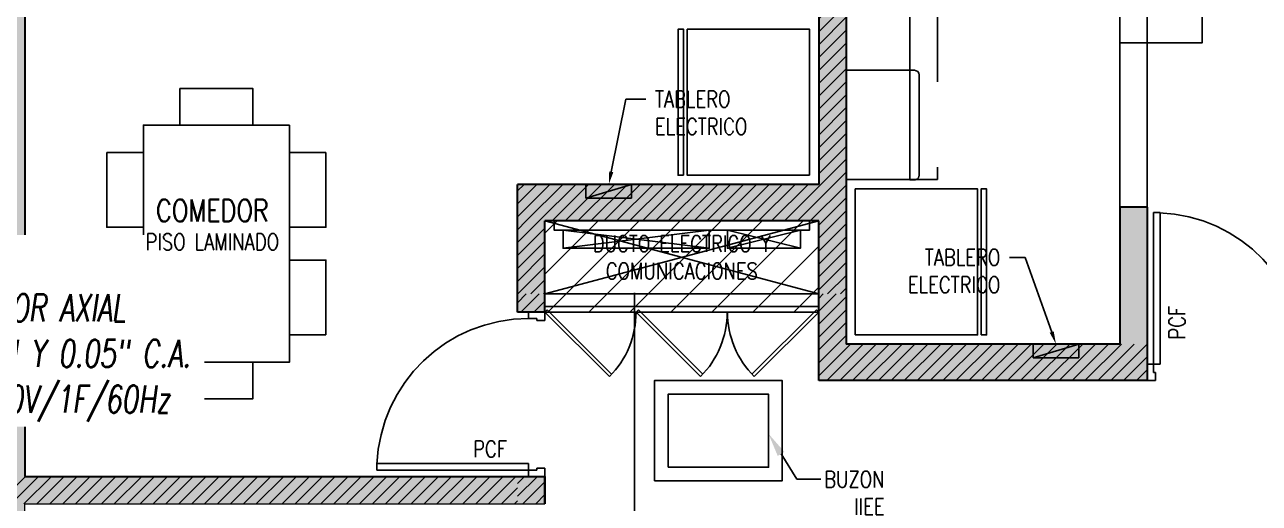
# Model space of a CAD drawing. Header units: millimetres. Extents: x 98 to 155, y -181 to 127.
# Drawn here: x 107.64 to 114.41, y 116.11 to 118.74 of the extents above; entities that cross this region are included whole.
import ezdxf
from ezdxf import colors
from ezdxf.entities.mleader import LeaderData, LeaderLine
from ezdxf.enums import TextEntityAlignment as Align
from ezdxf.math import Vec2, Vec3

# ---------------------------------------------------------------- set-up
doc = ezdxf.new("R2010")
doc.units = ezdxf.units.MM
doc.header["$LTSCALE"] = 15
doc.set_wipeout_variables(frame=1)
for name, pattern in [('CENTER', [2, 1.25, -0.25, 0.25, -0.25]), ('HIDDEN', [0.375, 0.25, -0.125]), ('HIDDEN2', [0.1875, 0.125, -0.0625]), ('X-REF_DP_Arquitectura$0$HIDDEN', [0.375, 0.25, -0.125])]:
    doc.linetypes.add(name, pattern=pattern)
doc.layers.get('0').update_dxf_attribs({"color": 250})
for name, color, linetype in [('A-CORTE', 250, 'CENTER'), ('A-LINEAS', 250, 'Continuous'), ('A-MOBILIARIO', 250, 'Continuous'), ('A-MURO BAJO', 250, 'Continuous'), ('A-PROYECCIONES INT.', 250, 'HIDDEN2'), ('A-PUERTAS', 250, 'Continuous'), ('A-TEXTO-ACABADO PISO', 250, 'Continuous'), ('A_30_Equipamiento', 250, 'Continuous'), ('A_30_TableroElect', 250, 'Continuous'), ('A_50_TextoAmbiente', 252, 'Continuous'), ('A_50_TextoIndicaciones', 250, 'Continuous'), ('A_50_Vigas', 250, 'X-REF_DP_Arquitectura$0$HIDDEN'), ('A_60_HatchEstructuras', 250, 'Continuous'), ('AREA MODIF', 250, 'Continuous'), ('L6 Linea fina', 141, 'Continuous'), ('MURO CF 120', 250, 'Continuous'), ('MURO CF 60', 250, 'Continuous')]:
    doc.layers.add(name, color=color, linetype=linetype)
doc.layers.add('A-MUROS', color=252, linetype='Continuous', lineweight=30)
doc.layers.add('A_20_Estructuras', color=250, linetype='Continuous', lineweight=18)
doc.styles.add('JNV ING', font='romans.shx', dxfattribs={"width": 0.7, "oblique": 8, "height": 0.15})
doc.styles.add('ROMANS', font='romans.shx', dxfattribs={"width": 0.8})
doc.styles.add('TXT_COTAS', font='romans.shx', dxfattribs={"width": 0.8})
pattern_1 = [(45, (281.643205, 61.46157), (-0.035355339, 0.035355339), [])]
pattern_2 = [(45, (128.673205, 65.58629), (-0.03535534, 0.03535534), [])]

# ---------------------------------------------------------------- blocks, each defined once
blk = doc.blocks.new('ESTRUC_P1')
at = {"layer": 'A_60_HatchEstructuras'}
h = blk.add_hatch(color=256, dxfattribs=at)
h.dxf.hatch_style = 1
h.paths.add_polyline_path([(9.15, -0.06), (9, -0.06), (9, -5.25), (7.35, -5.25), (7.35, -5.95), (7.5, -5.95), (7.5, -5.45), (9, -5.45), (9, -6.325), (10.8, -6.325), (10.8, -5.375), (10.65, -5.375), (10.65, -6.125), (9.15, -6.125)])
h.paths.add_polyline_path([(10.8, 0), (10.5, 0), (10.5, -0.15), (10.65, -0.15), (10.65, -3.225), (10.8, -3.225)])
h.paths.add_polyline_path([(7.5, -0.15), (7.65, -0.15), (7.65, 0), (7.35, 0), (7.35, -3.5), (7.5, -3.5)])
h = blk.add_hatch(color=256, dxfattribs=at)
h.dxf.hatch_style = 1
h.paths.add_polyline_path([(7.5001, -6.85), (4.65, -6.85), (4.65, -4.3), (4.5, -4.3), (4.5, -6.85), (1.75, -6.85), (1.75, -6.25), (1.6, -6.25), (1.6, -6.85), (-1.15, -6.85), (-1.15, -2.8), (-1.35, -2.8), (-1.35, -11.05), (-1.15, -11.05), (-1.15, -7), (1.6, -7), (1.6, -7.6), (1.75, -7.6), (1.75, -7), (4.5, -7), (4.5, -9.55), (4.65, -9.55), (4.65, -7), (7.5001, -7)])
h.paths.add_polyline_path([(3.3, -4.45), (3.75, -4.45), (3.75, -4.3), (1.6, -4.3), (1.6, -5.5), (1.7468, -5.5), (1.75, -5.5), (1.75, -4.45), (3.1, -4.45), (3.1, -6.05), (3.3, -6.05)], flags=17)
h.paths.add_polyline_path([(3.3, -7.8), (3.1, -7.8), (3.1, -9.4), (1.75, -9.4), (1.75, -8.35), (1.6, -8.35), (1.6, -9.55), (3.75, -9.55), (3.75, -9.4), (3.3, -9.4)], flags=17)
for points in [[(7.5, -5.45), (9, -5.85)], [(9, -5.45), (7.5, -5.85)]]:
    blk.add_lwpolyline(points)
at = {"layer": 'A_20_Estructuras'}
for points in [[(9.15, -0.06), (9, -0.06), (9, -5.25), (7.35, -5.25), (7.35, -5.95), (7.5, -5.95), (7.5, -5.45), (9, -5.45), (9, -6.325), (10.8, -6.325), (10.8, -5.375), (10.65, -5.375), (10.65, -6.125), (9.15, -6.125)], [(7.5001, -6.85), (4.65, -6.85), (4.65, -4.3), (4.5, -4.3), (4.5, -6.85), (1.75, -6.85), (1.75, -6.25), (1.6, -6.25), (1.6, -6.85), (-1.15, -6.85), (-1.15, -2.8), (-1.35, -2.8), (-1.35, -11.05), (-1.15, -11.05), (-1.15, -7), (1.6, -7), (1.6, -7.6), (1.75, -7.6), (1.75, -7), (4.5, -7), (4.5, -9.55), (4.65, -9.55), (4.65, -7), (7.5001, -7)]]:
    blk.add_lwpolyline(points, close=True, dxfattribs=at)
at = {"layer": 'A_50_Vigas'}
blk.add_line((9, -5.85, 0), (7.5, -5.85, 0), dxfattribs=at)
for points in [[(10.65, -5.375), (10.65, -3.225)], [(10.8, -5.375), (10.8, -3.225)]]:
    blk.add_lwpolyline(points, dxfattribs=at)
blk = doc.blocks.new('REFRI')
blk.add_wipeout([(0.4, 0), (-0.4, 0), (-0.4, -0.67), (0.4, -0.67)])
blk.add_wipeout([(-0.4, -0.69), (-0.4, -0.72), (0.4, -0.72), (0.4, -0.69)])
for points in [[(-0.4, 0), (-0.4, -0.67), (0.4, -0.67), (0.4, 0)], [(-0.4, -0.69), (-0.4, -0.72), (0.4, -0.72), (0.4, -0.69)]]:
    blk.add_lwpolyline(points, close=True)
blk = doc.blocks.new('*U145')
for p, q in [((0.01, 0.855), (0.01, 0.9)), ((0.1, 0.865), (0.1, 0.9)), ((0.055, 0.855), (0.01, 0.855)), ((0.1, 0.865), (0.055, 0.865)), ((0.055, 0.855), (0.055, 0.865)), ((0.055, 0.045), (0.01, 0.045)), ((0.01, 0.045), (0.01, 0)), ((0.055, 0.045), (0.055, 0.035)), ((0.1, 0.035), (0.055, 0.035)), ((0.1, 0.035), (0.1, 0))]:
    blk.add_line(p, q)
blk.add_lwpolyline([(0.93, 0.07), (0.93, 0.035), (0.1, 0.035), (0.1, 0.07)], close=True)
at = {"linetype": 'HIDDEN2'}
blk.add_arc((0.0995, 0.0339), 0.8311, 2.23015, 89.96723, dxfattribs=at)
blk = doc.blocks.new('Tab.Electrico')
blk.add_hatch(color=256).paths.add_polyline_path([(0.075, 0), (0.075, 0.25), (0, 0)])
for p, q in [((0.075, 0.25), (0, 0)), ((0.075, 0.25), (0, 0.25)), ((0, 0.25), (0, 0)), ((0.075, 0), (0.075, 0.25)), ((0, 0), (0.075, 0))]:
    blk.add_line(p, q)
blk = doc.blocks.new('A$Cb5611ba7')
for points in [[(0.15, 0.1735), (0.15, -0.0265), (0.56, -0.0265), (0.56, 0.1735)], [(1.15, 0.1735), (1.15, -0.0265), (0.74, -0.0265), (0.74, 0.1735)], [(0, -0.0265), (0, -0.8265), (1.3, -0.8265), (1.3, -0.0265)], [(0, -0.2265), (0, -0.6265), (-0.2, -0.6265), (-0.2, -0.2265)], [(1.5, -0.6265), (1.3, -0.6265), (1.3, -0.2265), (1.5, -0.2265)], [(0.15, -1.0265), (0.15, -0.8265), (0.56, -0.8265), (0.56, -1.0265)], [(1.15, -1.0265), (1.15, -0.8265), (0.74, -0.8265), (0.74, -1.0265)]]:
    blk.add_lwpolyline(points, close=True)
blk = doc.blocks.new('*U136')
at = {"linetype": 'HIDDEN', "ltscale": 0.2}
for p, q in [((0.3534, 0.3534), (0, 0)), ((0.0127, -0.0127), (0.3656, 0.3401)), ((0, 0), (0.0127, -0.0127))]:
    blk.add_line(p, q, dxfattribs=at)
blk.add_arc((0, 0), 0.4995, 0, 45, dxfattribs=at)
blk = doc.blocks.new('XREF_TORREC$0$BANDEJA')
at = {"color": 8}
for points in [[(8.9, 5.6), (8.9, 5.55), (10.3, 5.55), (10.3, 5.6), (8.9, 5.6)], [(8.95, 5.45), (8.95, 5.55), (9.75, 5.55), (9.75, 5.45), (8.95, 5.45), (9.75, 5.55), (8.95, 5.55), (9.75, 5.45)], [(9.85, 5.45), (9.85, 5.55), (10.25, 5.55), (10.25, 5.45), (9.85, 5.45), (10.25, 5.55), (9.85, 5.55), (10.25, 5.45)]]:
    blk.add_lwpolyline(points, dxfattribs=at)
blk = doc.blocks.new('TEXTO DUCTOS P1')
at = {"layer": 'A_50_TextoIndicaciones', "insert": (8.25, -5.65), "char_height": 0.09, "width": 1.075244, "attachment_point": 5, "style": 'ROMANS'}
blk.add_mtext('\\pxsm1,qc,t16;DUCTO ELECTRICO Y COMUNICACIONES', dxfattribs=at)
blk = doc.blocks.new('Cortes-Elev.')
at = {"layer": 'A-CORTE', "linetype": 'CENTER', "ltscale": 0.5}
blk.add_lwpolyline([(9.3406, 20.8306), (9.3406, 37.8534)], dxfattribs=at)
blk = doc.blocks.new('Vent SSHH F1')
at = {"layer": 'L6 Linea fina'}
ml = blk.add_multileader_mtext('Standard', dxfattribs=at)
ml.set_content('{\\LEA-01}\\PEXTRACTOR AXIAL\\P100 CFM Y 0.05" C.A.\\P18W/220V/1F/60Hz', color=12, style='JNV ING')
ml.set_leader_properties(color=256, linetype='ByLayer', lineweight=-1)
ml.build(insert=Vec2(0, 0))
ml.multileader.update_dxf_attribs({"dogleg_length": 0.05, "arrow_head_size": 0.15})
ctx = ml.context
ctx.base_point, ctx.char_height, ctx.arrow_head_size, ctx.landing_gap_size, ctx.plane_origin = Vec3(2.1635, -1.2515, 0), 0.15, 0.15, 0.07, Vec3(4.5707, -1.854, 0)
notes = []
notes.append((ctx, [(1, (1, 1, 0), (2.1135, -1.2515, 0), (1, 0), 0.05, [(0, [(1.722, -1.6347, 0)], 0, [])])]))
ctx.mtext.insert, ctx.mtext.flow_direction = Vec3(2.2335, -1.1515, 0), 5
ctx.mtext.has_bg_fill, ctx.mtext.bg_color, ctx.mtext.bg_scale_factor, ctx.mtext.bg_transparency, ctx.mtext.use_window_bg_color = 1, -1027028792, 1.5, 0, 1
for ctx, leaders in notes:
    for number, flags, end, landing, length, lines in leaders:
        leader = LeaderData()
        leader.index, (leader.has_last_leader_line, leader.has_dogleg_vector, leader.attachment_direction) = number, flags
        leader.last_leader_point, leader.dogleg_vector, leader.dogleg_length = Vec3(end), Vec3(landing), length
        for number, points, colour, breaks in lines:
            line = LeaderLine()
            line.index, line.vertices, line.color, line.breaks = number, Vec3.list(points), colors.encode_raw_color(colour), breaks
            leader.lines.append(line)
        ctx.leaders.append(leader)

msp = doc.modelspace()

# ---------------------------------------------------------------- hatches: boundary and pattern name
at = {"layer": 'AREA MODIF'}
h = msp.add_hatch(dxfattribs=at)
h.set_pattern_fill('ANSI31', color=256, scale=0.05, style=0)
h.set_pattern_definition([(45, (101.64321, 112.1116), (-0.1122532, 0.1122532), [])])
h.paths.add_polyline_path([(110.4932, 117.6615), (111.9932, 117.6615), (111.9931, 117.1615), (110.4933, 117.1616)])
at = {"layer": 'MURO CF 120'}
h = msp.add_hatch(dxfattribs=at)
h.set_pattern_fill('_USER', color=256, scale=0.05, angle=45, style=0, pattern_type=0)
h.set_pattern_definition(pattern_1)
h.paths.add_polyline_path([(110.4931, 117.2615), (110.3431, 117.2615), (110.3431, 117.1615), (110.4931, 117.1615)])
h = msp.add_hatch(dxfattribs=at)
h.set_pattern_fill('_USER', color=256, scale=0.05, angle=45, style=0, pattern_type=0)
h.set_pattern_definition(pattern_1)
h.paths.add_polyline_path([(112.1431, 117.2616), (111.9931, 117.2616), (111.9931, 116.9865), (112.1431, 116.9865)])
h = msp.add_hatch(dxfattribs=at)
h.set_pattern_fill('_USER', color=256, scale=0.05, angle=45, style=0, pattern_type=0)
h.set_pattern_definition(pattern_1)
h.paths.add_polyline_path([(113.7931, 116.9865), (111.9931, 116.9865), (111.9931, 116.7865), (113.7931, 116.7865)])
h = msp.add_hatch(dxfattribs=at)
h.set_pattern_fill('_USER', color=256, scale=0.05, angle=45, style=0, pattern_type=0)
h.set_pattern_definition(pattern_1)
h.paths.add_polyline_path([(138.6432, 116.9365), (131.9432, 116.9366), (131.9432, 116.7865), (138.6432, 116.7865)])
h.paths.add_polyline_path([(142.8432, 116.2615), (142.9932, 116.2615), (142.9932, 116.1116), (142.8432, 116.1116)])
h.paths.add_polyline_path([(110.4933, 116.1115), (110.3427, 116.1115), (110.3427, 116.2615), (110.4933, 116.2615)])
at = {"layer": 'MURO CF 60'}
h = msp.add_hatch(dxfattribs=at)
h.set_pattern_fill('_USER', color=256, scale=0.05, angle=45, pattern_type=0)
h.set_pattern_definition(pattern_2)
h.paths.add_polyline_path([(112.1431, 117.8615), (110.3431, 117.8615), (110.3431, 117.6615), (112.1431, 117.6615)])
h = msp.add_hatch(dxfattribs=at)
h.set_pattern_fill('_USER', color=256, scale=0.05, angle=45, pattern_type=0)
h.set_pattern_definition(pattern_2)
h.paths.add_polyline_path([(110.493, 117.6615), (110.3428, 117.6615), (110.3429, 117.2616), (110.4931, 117.2616)])
h = msp.add_hatch(dxfattribs=at)
h.set_pattern_fill('_USER', color=256, scale=0.05, angle=45, pattern_type=0)
h.set_pattern_definition(pattern_2)
h.paths.add_polyline_path([(112.1432, 117.6615), (111.993, 117.6615), (111.9931, 117.2615), (112.1432, 117.2615)])
h = msp.add_hatch(dxfattribs=at)
h.set_pattern_fill('_USER', color=256, scale=0.05, angle=45, pattern_type=0)
h.set_pattern_definition(pattern_2)
h.paths.add_polyline_path([(110.3432, 116.2615), (101.6432, 116.2616), (101.6432, 116.1115), (110.3432, 116.1115)])

# ---------------------------------------------------------------- linework, layer by layer
msp.add_arc((112.5182, 118.4616, 0), 0.025, 0, 90)
at = {"layer": 'A-LINEAS'}
for p, q in [((111.9932, 117.6616), (110.4932, 117.2616)), ((110.4932, 117.6616), (111.9932, 117.2616))]:
    msp.add_line(p, q, dxfattribs=at)
at = {"layer": 'A-MURO BAJO'}
msp.add_line((111.9932, 117.2616), (110.4932, 117.2616), dxfattribs=at)
at = {"layer": 'A-MURO BAJO', "elevation": 0}
msp.add_lwpolyline([(113.7932, 120.0366), (114.0932, 120.0366), (114.0932, 118.6366), (113.6432, 118.6366), (113.6432, 119.8866), (113.7932, 119.8866), (113.7932, 119.9866)], dxfattribs=at)
at = {"layer": 'A-MUROS'}
for p, q in [((111.9932, 123.0515), (111.9932, 117.8616)), ((112.1432, 123.0515), (112.1432, 116.9866)), ((107.6432, 118.8116), (107.6432, 116.2616)), ((111.9932, 117.8616), (110.3432, 117.8616)), ((110.3432, 117.1616), (110.3432, 117.8616)), ((113.7932, 117.7366), (113.6432, 117.7366)), ((113.6432, 117.7366), (113.6432, 116.9866)), ((113.7932, 117.7366), (113.7932, 116.7866)), ((111.9932, 117.6616), (110.4932, 117.6616)), ((110.4932, 117.1616), (110.4932, 117.6616)), ((111.9932, 116.7866, 0), (111.9932, 117.6616)), ((110.4932, 117.1616), (110.3432, 117.1616)), ((113.6432, 116.9866), (112.1432, 116.9866)), ((113.7932, 116.7866), (111.9932, 116.7866)), ((107.6432, 116.2616), (110.4933, 116.2616)), ((110.4933, 116.1116), (110.4933, 116.2616)), ((110.4933, 116.2616), (110.4933, 116.1116))]:
    msp.add_line(p, q, dxfattribs=at)
at = {"layer": 'A-PROYECCIONES INT.', "ltscale": 0.5}
for p, q in [((112.4932, 117.8866), (112.4932, 119.3991)), ((112.1432, 118.4866), (112.5182, 118.4866, 0)), ((112.5432, 117.9116), (112.5432, 118.4616)), ((112.4932, 117.8866), (112.5182, 117.8866))]:
    msp.add_line(p, q, dxfattribs=at)
msp.add_lwpolyline([(112.1432, 119.3616), (112.6432, 119.3616), (112.6432, 117.8891), (112.1432, 117.8891)], dxfattribs=at)
msp.add_arc((112.5182, 117.9116, 0), 0.025, 270, 0, dxfattribs=at)
at = {"layer": 'A-PUERTAS'}
for p, q in [((111.9932, 117.1916), (110.4932, 117.1916)), ((111.9932, 117.1616), (110.4932, 117.1616))]:
    msp.add_line(p, q, dxfattribs=at)
at = {"layer": 'A_30_TableroElect'}
for points in [[(111.0932, 116.2373), (111.7932, 116.2373), (111.7932, 116.7866), (111.0932, 116.7866)], [(111.1682, 116.3116), (111.7182, 116.3116), (111.7182, 116.7116), (111.1682, 116.7116)]]:
    msp.add_lwpolyline(points, close=True, dxfattribs=at)

# ---------------------------------------------------------------- block references
msp.add_blockref('ESTRUC_P1', (102.9932, 123.1113))
at = {"xscale": -1, "rotation": 270}
for p in [(110.7182, 117.7866), (113.1682, 116.9116)]:
    msp.add_blockref('Tab.Electrico', p, dxfattribs=at)
at = {"layer": 'A-MOBILIARIO', "rotation": 270}
msp.add_blockref('A$Cb5611ba7', (109.1197, 118.1866), dxfattribs=at)
at = {"layer": 'A-MOBILIARIO', "xscale": -1}
for p, rotation in [((113.7932, 116.7766), 270), ((110.5033, 116.2616), 0.003295516575230195)]:
    msp.add_blockref('*U145', p, dxfattribs=dict(at, rotation=rotation))
at = {"layer": 'A-PROYECCIONES INT.', "ltscale": 0.25, "xscale": -1, "rotation": 180}
for p in [(110.4932, 117.1616), (110.9927, 117.1616)]:
    msp.add_blockref('*U136', p, dxfattribs=at)
at = {"layer": 'A-PROYECCIONES INT.', "ltscale": 0.25, "rotation": 180}
msp.add_blockref('*U136', (111.9932, 117.1616), dxfattribs=at)

# ---------------------------------------------------------------- texts
at = {"layer": 'A-TEXTO-ACABADO PISO', "insert": (108.6714, 117.5916), "char_height": 0.09, "attachment_point": 2, "style": 'ROMANS'}
msp.add_mtext_dynamic_manual_height_columns('PISO LAMINADO', width=1.20225, gutter_width=12.5, heights=[0], dxfattribs=at)
at = {"layer": 'A_50_TextoAmbiente', "style": 'ROMANS', "width": 0.8}
msp.add_text('COMEDOR', height=0.12, dxfattribs=at).set_placement((108.6715, 117.6582), align=Align.CENTER)
at = {"layer": 'A_50_TextoIndicaciones', "style": 'ROMANS', "width": 0.8}
msp.add_text('PCF', height=0.09, rotation=90, dxfattribs=at).set_placement((114.0012, 117.011))
msp.add_text('PCF', height=0.09, dxfattribs=at).set_placement((110.0999, 116.3669))

# ---------------------------------------------------------------- leaders
at = {"layer": 'A_50_TextoIndicaciones'}
ml = msp.add_multileader_mtext('Standard', dxfattribs=at)
ml.set_content('BUZON IIEE', color=256, style='ROMANS')
ml.set_leader_properties(color=7)
ml.build(insert=Vec2(0, 0))
ml.multileader.update_dxf_attribs({"dogleg_length": 1.3073, "arrow_head_size": 0.13, "scale": 0.1})
ctx = ml.context
ctx.base_point, ctx.scale, ctx.char_height, ctx.arrow_head_size, ctx.landing_gap_size, ctx.plane_origin = Vec3(112.0043, 116.2456), 0.1, 0.09, 0.13, 0.01, Vec3(112.6638, 115.3488)
ctx.text_align_type = 2
notes = []
notes.append((ctx, [(1, (1, 1, 0), (111.8736, 116.2456), (1, 0), 0.1307, [(0, [(111.7182, 116.4951)], 0, [])])]))
ctx.mtext.insert, ctx.mtext.width, ctx.mtext.defined_height, ctx.mtext.alignment, ctx.mtext.flow_direction = Vec3(112.3537, 116.2906), 0.532149, 0.5349, 3, 5
for ctx, leaders in notes:
    for number, flags, end, landing, length, lines in leaders:
        leader = LeaderData()
        leader.index, (leader.has_last_leader_line, leader.has_dogleg_vector, leader.attachment_direction) = number, flags
        leader.last_leader_point, leader.dogleg_vector, leader.dogleg_length = Vec3(end), Vec3(landing), length
        for number, points, colour, breaks in lines:
            line = LeaderLine()
            line.index, line.vertices, line.color, line.breaks = number, Vec3.list(points), colors.encode_raw_color(colour), breaks
            leader.lines.append(line)
        ctx.leaders.append(leader)

# ---------------------------------------------------------------- next in the draw order: block references
at = {"layer": 'A_30_Equipamiento', "extrusion": (-4.49068e-08, 3.60284e-08, 1), "xscale": -1, "rotation": 270}
msp.add_blockref('REFRI', (111.9432, 118.3116, 0), dxfattribs=at)
at = {"layer": 'A_30_Equipamiento', "extrusion": (4.49068e-08, 3.60284e-08, 1), "rotation": 90}
msp.add_blockref('REFRI', (112.1932, 117.4366, 0), dxfattribs=at)

# ---------------------------------------------------------------- next in the draw order: hatches: boundary and pattern name
at = {"layer": 'MURO CF 60'}
h = msp.add_hatch(dxfattribs=at)
h.set_pattern_fill('_USER', color=256, scale=0.05, angle=45, pattern_type=0)
h.set_pattern_definition(pattern_2)
edge = h.paths.add_edge_path()
edge.add_line((141.3432, 117.8615), (141.1932, 117.8615))
edge.add_line((141.1932, 117.8615), (141.1932, 123.0515))
edge.add_line((141.1932, 123.0515), (141.3432, 123.0515))
edge.add_line((141.3432, 123.0515), (141.3432, 117.8615))
edge = h.paths.add_edge_path()
edge.add_line((141.3432, 114.5115), (141.1932, 114.5115))
edge.add_line((141.1932, 114.5115), (141.1932, 109.3216))
edge.add_line((141.1932, 109.3216), (141.3432, 109.3216))
edge.add_line((141.3432, 109.3216), (141.3432, 114.5115))
edge = h.paths.add_edge_path()
edge.add_line((111.9932, 117.8615), (111.9932, 123.0515))
edge.add_line((111.9932, 123.0515), (112.1432, 123.0515))
edge.add_line((112.1432, 123.0515), (112.1432, 117.8615))
edge.add_line((112.1432, 117.8615), (111.9932, 117.8615))
edge = h.paths.add_edge_path()
edge.add_line((111.9932, 114.5115), (112.1432, 114.5115))
edge.add_line((112.1432, 114.5115), (112.1432, 109.3216))
edge.add_line((112.1432, 109.3216), (111.9932, 109.3216))
edge.add_line((111.9932, 109.3216), (111.9932, 114.5115))

# ---------------------------------------------------------------- next in the draw order: block references
msp.add_blockref('XREF_TORREC$0$BANDEJA', (101.6432, 112.0616))
at = {"layer": 'A-CORTE'}
msp.add_blockref('Cortes-Elev.', (101.6432, 87.0616), dxfattribs=at)
at = {"layer": 'A_50_TextoIndicaciones'}
msp.add_blockref('TEXTO DUCTOS P1', (102.9932, 123.1116), dxfattribs=at)

# ---------------------------------------------------------------- next in the draw order: leaders
ml = msp.add_multileader_mtext('Standard', dxfattribs=at)
ml.set_content('\\pxsm1,t16;TABLERO ELECTRICO', color=256, style='TXT_COTAS')
ml.set_leader_properties(color=256)
ml.build(insert=Vec2(0, 0))
ml.multileader.update_dxf_attribs({"dogleg_length": 0.05, "arrow_head_size": 0.07})
ctx = ml.context
ctx.base_point, ctx.char_height, ctx.arrow_head_size, ctx.landing_gap_size, ctx.plane_origin = Vec3(111.0462, 118.3287), 0.09, 0.07, 0.05, Vec3(110.657, 117.9116)
notes = []
notes.append((ctx, [(0, (1, 1, 0), (110.9357, 118.3287), (1, 0), 0.1105, [(0, [(110.8432, 117.8616)], 0, [])])]))
ctx.mtext.insert, ctx.mtext.width, ctx.mtext.defined_height, ctx.mtext.flow_direction = Vec3(111.0962, 118.3737), 0.665701, 0.3008, 5
ml = msp.add_multileader_mtext('Standard', dxfattribs=at)
ml.set_content('\\pxsm1,t16;TABLERO ELECTRICO', color=256, style='TXT_COTAS')
ml.set_leader_properties(color=256)
ml.build(insert=Vec2(0, 0))
ml.multileader.update_dxf_attribs({"dogleg_length": 0.05, "arrow_head_size": 0.07})
ctx = ml.context
ctx.base_point, ctx.char_height, ctx.arrow_head_size, ctx.landing_gap_size, ctx.plane_origin = Vec3(112.3998, 117.4615), 0.09, 0.07, 0.05, Vec3(113.4842, 117.0444)
ctx.text_align_type = 2
notes.append((ctx, [(0, (1, 1, 0), (113.1245, 117.4615), (-1, 0), 0.0865, [(0, [(113.2932, 116.9866)], 0, [])])]))
ctx.mtext.insert, ctx.mtext.width, ctx.mtext.defined_height, ctx.mtext.alignment, ctx.mtext.flow_direction = Vec3(112.9881, 117.5065), 0.665701, 0.3008, 3, 5
for ctx, leaders in notes:
    for number, flags, end, landing, length, lines in leaders:
        leader = LeaderData()
        leader.index, (leader.has_last_leader_line, leader.has_dogleg_vector, leader.attachment_direction) = number, flags
        leader.last_leader_point, leader.dogleg_vector, leader.dogleg_length = Vec3(end), Vec3(landing), length
        for number, points, colour, breaks in lines:
            line = LeaderLine()
            line.index, line.vertices, line.color, line.breaks = number, Vec3.list(points), colors.encode_raw_color(colour), breaks
            leader.lines.append(line)
        ctx.leaders.append(leader)

# ---------------------------------------------------------------- next in the draw order: block references
at = {"layer": 'L6 Linea fina'}
msp.add_blockref('Vent SSHH F1', (104.7432, 118.6613), dxfattribs=at)

doc.saveas('drawing.dxf')
